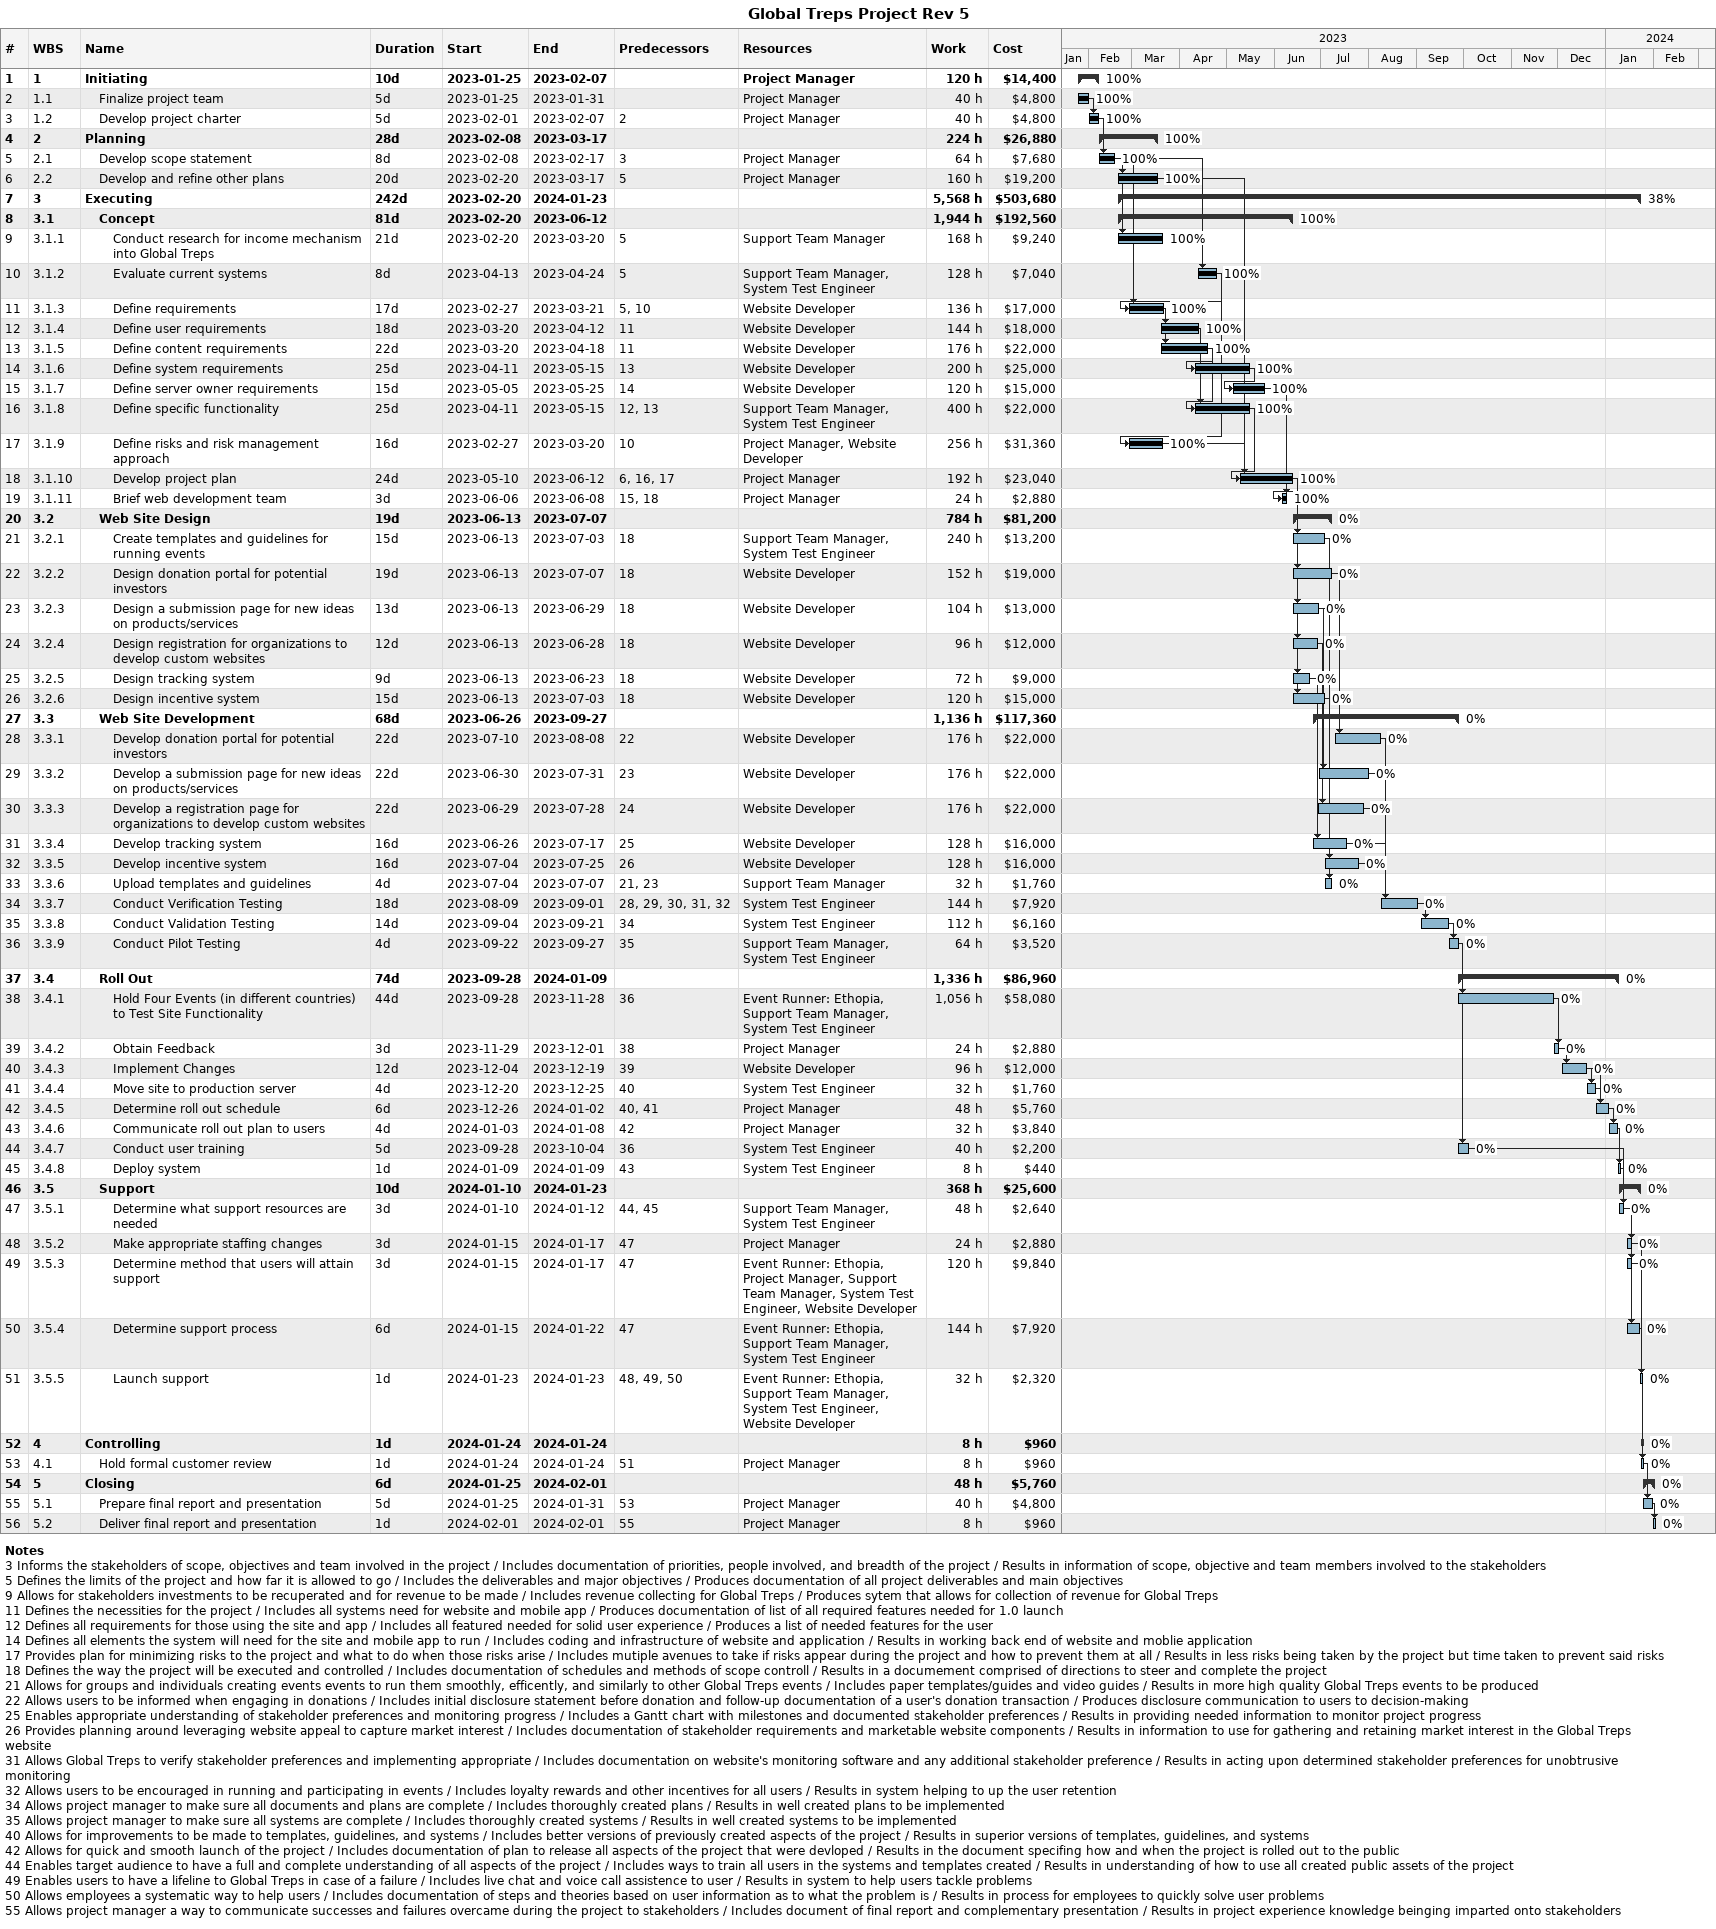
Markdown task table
Global Treps Project Rev 5

| ID | WBS | Task | Duration | Start | Finish | Predecessors | Resources | % complete | Work (h) | Cost ($) |
|---|---|---|---|---|---|---|---|---|---|---|
| 1 | 1 | **Initiating** | 10d | 2023-01-25 | 2023-02-07 |  | Project Manager | 100 | 120 | 14400 |
| 2 | 1.1 | Finalize project team | 5d | 2023-01-25 | 2023-01-31 |  | Project Manager | 100 | 40 | 4800 |
| 3 | 1.2 | Develop project charter | 5d | 2023-02-01 | 2023-02-07 | 2 | Project Manager | 100 | 40 | 4800 |
| 4 | 2 | **Planning** | 28d | 2023-02-08 | 2023-03-17 |  |  | 100 | 224 | 26880 |
| 5 | 2.1 | Develop scope statement | 8d | 2023-02-08 | 2023-02-17 | 3 | Project Manager | 100 | 64 | 7680 |
| 6 | 2.2 | Develop and refine other plans | 20d | 2023-02-20 | 2023-03-17 | 5 | Project Manager | 100 | 160 | 19200 |
| 7 | 3 | **Executing** | 242d | 2023-02-20 | 2024-01-23 |  |  | 38 | 5568 | 503680 |
| 8 | 3.1 | **Concept** | 81d | 2023-02-20 | 2023-06-12 |  |  | 100 | 1944 | 192560 |
| 9 | 3.1.1 | Conduct research for income mechanism into Global Treps | 21d | 2023-02-20 | 2023-03-20 | 5 | Support Team Manager | 100 | 168 | 9240 |
| 10 | 3.1.2 | Evaluate current systems | 8d | 2023-04-13 | 2023-04-24 | 5 | Support Team Manager, System Test Engineer | 100 | 128 | 7040 |
| 11 | 3.1.3 | Define requirements | 17d | 2023-02-27 | 2023-03-21 | 5, 10 | Website Developer | 100 | 136 | 17000 |
| 12 | 3.1.4 | Define user requirements | 18d | 2023-03-20 | 2023-04-12 | 11 | Website Developer | 100 | 144 | 18000 |
| 13 | 3.1.5 | Define content requirements | 22d | 2023-03-20 | 2023-04-18 | 11 | Website Developer | 100 | 176 | 22000 |
| 14 | 3.1.6 | Define system requirements | 25d | 2023-04-11 | 2023-05-15 | 13 | Website Developer | 100 | 200 | 25000 |
| 15 | 3.1.7 | Define server owner requirements | 15d | 2023-05-05 | 2023-05-25 | 14 | Website Developer | 100 | 120 | 15000 |
| 16 | 3.1.8 | Define specific functionality | 25d | 2023-04-11 | 2023-05-15 | 12, 13 | Support Team Manager, System Test Engineer | 100 | 400 | 22000 |
| 17 | 3.1.9 | Define risks and risk management approach | 16d | 2023-02-27 | 2023-03-20 | 10 | Project Manager, Website Developer | 100 | 256 | 31360 |
| 18 | 3.1.10 | Develop project plan | 24d | 2023-05-10 | 2023-06-12 | 6, 16, 17 | Project Manager | 100 | 192 | 23040 |
| 19 | 3.1.11 | Brief web development team | 3d | 2023-06-06 | 2023-06-08 | 15, 18 | Project Manager | 100 | 24 | 2880 |
| 20 | 3.2 | **Web Site Design** | 19d | 2023-06-13 | 2023-07-07 |  |  | 0 | 784 | 81200 |
| 21 | 3.2.1 | Create templates and guidelines for running events | 15d | 2023-06-13 | 2023-07-03 | 18 | Support Team Manager, System Test Engineer | 0 | 240 | 13200 |
| 22 | 3.2.2 | Design donation portal for potential investors | 19d | 2023-06-13 | 2023-07-07 | 18 | Website Developer | 0 | 152 | 19000 |
| 23 | 3.2.3 | Design a submission page for new ideas on products/services | 13d | 2023-06-13 | 2023-06-29 | 18 | Website Developer | 0 | 104 | 13000 |
| 24 | 3.2.4 | Design registration for organizations to develop custom websites | 12d | 2023-06-13 | 2023-06-28 | 18 | Website Developer | 0 | 96 | 12000 |
| 25 | 3.2.5 | Design tracking system | 9d | 2023-06-13 | 2023-06-23 | 18 | Website Developer | 0 | 72 | 9000 |
| 26 | 3.2.6 | Design incentive system | 15d | 2023-06-13 | 2023-07-03 | 18 | Website Developer | 0 | 120 | 15000 |
| 27 | 3.3 | **Web Site Development** | 68d | 2023-06-26 | 2023-09-27 |  |  | 0 | 1136 | 117360 |
| 28 | 3.3.1 | Develop donation portal for potential investors | 22d | 2023-07-10 | 2023-08-08 | 22 | Website Developer | 0 | 176 | 22000 |
| 29 | 3.3.2 | Develop a submission page for new ideas on products/services | 22d | 2023-06-30 | 2023-07-31 | 23 | Website Developer | 0 | 176 | 22000 |
| 30 | 3.3.3 | Develop a registration page for organizations to develop custom websites | 22d | 2023-06-29 | 2023-07-28 | 24 | Website Developer | 0 | 176 | 22000 |
| 31 | 3.3.4 | Develop tracking system | 16d | 2023-06-26 | 2023-07-17 | 25 | Website Developer | 0 | 128 | 16000 |
| 32 | 3.3.5 | Develop incentive system | 16d | 2023-07-04 | 2023-07-25 | 26 | Website Developer | 0 | 128 | 16000 |
| 33 | 3.3.6 | Upload templates and guidelines | 4d | 2023-07-04 | 2023-07-07 | 21, 23 | Support Team Manager | 0 | 32 | 1760 |
| 34 | 3.3.7 | Conduct Verification Testing | 18d | 2023-08-09 | 2023-09-01 | 28, 29, 30, 31, 32 | System Test Engineer | 0 | 144 | 7920 |
| 35 | 3.3.8 | Conduct Validation Testing | 14d | 2023-09-04 | 2023-09-21 | 34 | System Test Engineer | 0 | 112 | 6160 |
| 36 | 3.3.9 | Conduct Pilot Testing | 4d | 2023-09-22 | 2023-09-27 | 35 | Support Team Manager, System Test Engineer | 0 | 64 | 3520 |
| 37 | 3.4 | **Roll Out** | 74d | 2023-09-28 | 2024-01-09 |  |  | 0 | 1336 | 86960 |
| 38 | 3.4.1 | Hold Four Events (in different countries) to Test Site Functionality | 44d | 2023-09-28 | 2023-11-28 | 36 | Event Runner: Ethopia, Support Team Manager, System Test Engineer | 0 | 1056 | 58080 |
| 39 | 3.4.2 | Obtain Feedback | 3d | 2023-11-29 | 2023-12-01 | 38 | Project Manager | 0 | 24 | 2880 |
| 40 | 3.4.3 | Implement Changes | 12d | 2023-12-04 | 2023-12-19 | 39 | Website Developer | 0 | 96 | 12000 |
| 41 | 3.4.4 | Move site to production server | 4d | 2023-12-20 | 2023-12-25 | 40 | System Test Engineer | 0 | 32 | 1760 |
| 42 | 3.4.5 | Determine roll out schedule | 6d | 2023-12-26 | 2024-01-02 | 40, 41 | Project Manager | 0 | 48 | 5760 |
| 43 | 3.4.6 | Communicate roll out plan to users | 4d | 2024-01-03 | 2024-01-08 | 42 | Project Manager | 0 | 32 | 3840 |
| 44 | 3.4.7 | Conduct user training | 5d | 2023-09-28 | 2023-10-04 | 36 | System Test Engineer | 0 | 40 | 2200 |
| 45 | 3.4.8 | Deploy system | 1d | 2024-01-09 | 2024-01-09 | 43 | System Test Engineer | 0 | 8 | 440 |
| 46 | 3.5 | **Support** | 10d | 2024-01-10 | 2024-01-23 |  |  | 0 | 368 | 25600 |
| 47 | 3.5.1 | Determine what support resources are needed | 3d | 2024-01-10 | 2024-01-12 | 44, 45 | Support Team Manager, System Test Engineer | 0 | 48 | 2640 |
| 48 | 3.5.2 | Make appropriate staffing changes | 3d | 2024-01-15 | 2024-01-17 | 47 | Project Manager | 0 | 24 | 2880 |
| 49 | 3.5.3 | Determine method that users will attain support | 3d | 2024-01-15 | 2024-01-17 | 47 | Event Runner: Ethopia, Project Manager, Support Team Manager, System Test Engineer, Website Developer | 0 | 120 | 9840 |
| 50 | 3.5.4 | Determine support process | 6d | 2024-01-15 | 2024-01-22 | 47 | Event Runner: Ethopia, Support Team Manager, System Test Engineer | 0 | 144 | 7920 |
| 51 | 3.5.5 | Launch support | 1d | 2024-01-23 | 2024-01-23 | 48, 49, 50 | Event Runner: Ethopia, Support Team Manager, System Test Engineer, Website Developer | 0 | 32 | 2320 |
| 52 | 4 | **Controlling** | 1d | 2024-01-24 | 2024-01-24 |  |  | 0 | 8 | 960 |
| 53 | 4.1 | Hold formal customer review | 1d | 2024-01-24 | 2024-01-24 | 51 | Project Manager | 0 | 8 | 960 |
| 54 | 5 | **Closing** | 6d | 2024-01-25 | 2024-02-01 |  |  | 0 | 48 | 5760 |
| 55 | 5.1 | Prepare final report and presentation | 5d | 2024-01-25 | 2024-01-31 | 53 | Project Manager | 0 | 40 | 4800 |
| 56 | 5.2 | Deliver final report and presentation | 1d | 2024-02-01 | 2024-02-01 | 55 | Project Manager | 0 | 8 | 960 |

Notes
- 3: Informs the stakeholders of scope, objectives and team involved in the project / Includes documentation of priorities, people involved, and breadth of the project / Results in information of scope, objective and team members involved to the stakeholders
- 5: Defines the limits of the project and how far it is allowed to go / Includes the deliverables and major objectives / Produces documentation of all project deliverables and main objectives
- 9: Allows for stakeholders investments to be recuperated and for revenue to be made / Includes revenue collecting for Global Treps / Produces sytem that allows for collection of revenue for Global Treps
- 11: Defines the necessities for the project / Includes all systems need for website and mobile app / Produces documentation of list of all required features needed for 1.0 launch
- 12: Defines all requirements for those using the site and app / Includes all featured needed for solid user experience / Produces a list of needed features for the user
- 14: Defines all elements the system will need for the site and mobile app to run / Includes coding and infrastructure of website and application / Results in working back end of website and moblie application
- 17: Provides plan for minimizing risks to the project and what to do when those risks arise / Includes mutiple avenues to take if risks appear during the project and how to prevent them at all / Results in less risks being taken by the project but time taken to prevent said risks
- 18: Defines the way the project will be executed and controlled / Includes documentation of schedules and methods of scope controll / Results in a documement comprised of directions to steer and complete the project
- 21: Allows for groups and individuals creating events events to run them smoothly, efficently, and similarly to other Global Treps events / Includes paper templates/guides and video guides / Results in more high quality Global Treps events to be produced
- 22: Allows users to be informed when engaging in donations / Includes initial disclosure statement before donation and follow-up documentation of a user's donation transaction / Produces disclosure communication to users to decision-making
- 25: Enables appropriate understanding of stakeholder preferences and monitoring progress / Includes a Gantt chart with milestones and documented stakeholder preferences / Results in providing needed information to monitor project progress
- 26: Provides planning around leveraging website appeal to capture market interest / Includes documentation of stakeholder requirements and marketable website components / Results in information to use for gathering and retaining market interest in the Global Treps website
- 31: Allows Global Treps to verify stakeholder preferences and implementing appropriate / Includes documentation on website's monitoring software and any additional stakeholder preference / Results in acting upon determined stakeholder preferences for unobtrusive monitoring
- 32: Allows users to be encouraged in running and participating in events / Includes loyalty rewards and other incentives for all users / Results in system helping to up the user retention
- 34: Allows project manager to make sure all documents and plans are complete / Includes thoroughly created plans / Results in well created plans to be implemented
- 35: Allows project manager to make sure all systems are complete / Includes thoroughly created systems / Results in well created systems to be implemented
- 40: Allows for improvements to be made to templates, guidelines, and systems / Includes better versions of previously created aspects of the project / Results in superior versions of templates, guidelines, and systems
- 42: Allows for quick and smooth launch of the project / Includes documentation of plan to release all aspects of the project that were devloped / Results in the document specifing how and when the project is rolled out to the public
- 44: Enables target audience to have a full and complete understanding of all aspects of the project / Includes ways to train all users in the systems and templates created / Results in understanding of how to use all created public assets of the project
- 49: Enables users to have a lifeline to Global Treps in case of a failure / Includes live chat and voice call assistence to user / Results in system to help users tackle problems
- 50: Allows employees a systematic way to help users / Includes documentation of steps and theories based on user information as to what the problem is / Results in process for employees to quickly solve user problems
- 55: Allows project manager a way to communicate successes and failures overcame during the project to stakeholders / Includes document of final report and complementary presentation / Results in project experience knowledge beinging imparted onto stakeholders
